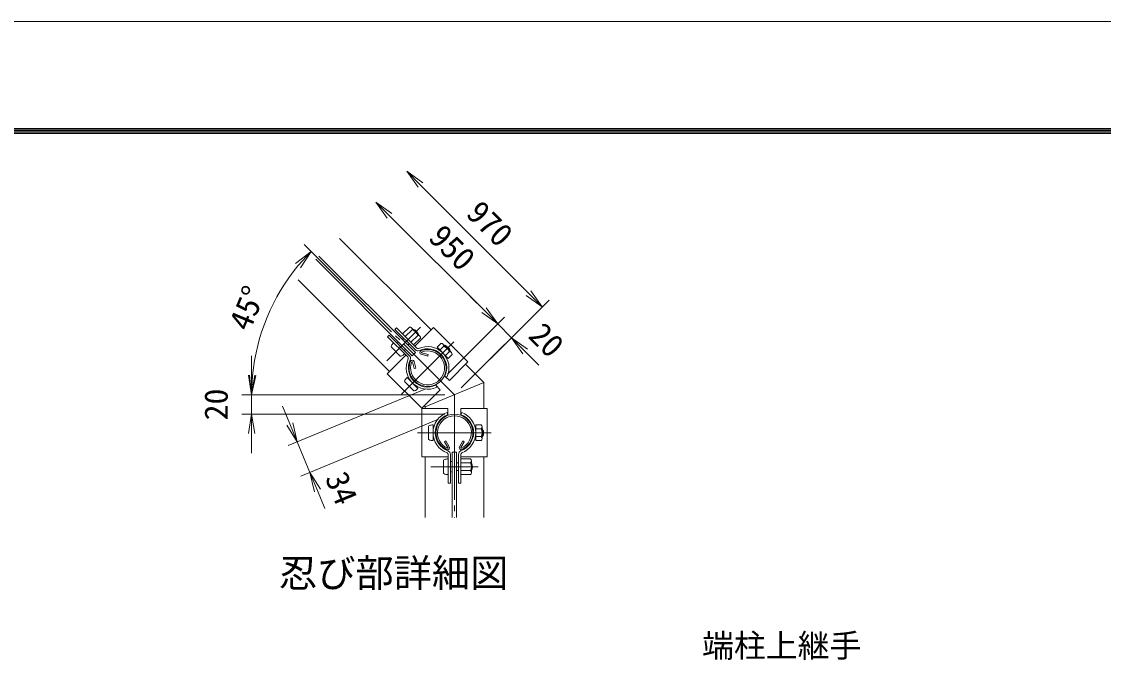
# Model space of a CAD drawing. Units: millimetres, scale not verified. Extents: x -10500 to 10500, y -7425 to 7425.
# Drawn here: x -436 to 5131, y 4122 to 7425 of the extents above; entities that cross this region are included whole.
import ezdxf
from ezdxf.enums import TextEntityAlignment as Align

# ---------------------------------------------------------------- set-up
doc = ezdxf.new("R2010")
doc.units = ezdxf.units.MM
doc.header["$LTSCALE"] = 30
doc.linetypes.add('LONG_CHAIN', pattern=[21, 18, -1, 1, -1])
for name, color, linetype, lineweight in [('0-0_D-TTL', 7, 'Continuous', 9), ('0-1_D-TTL-TXT', 7, 'Continuous', 9), ('0-2_D-STR-TXT', 7, 'Continuous', 9), ('0-4_D-STR1', 1, 'Continuous', 9), ('0-7_D-BMK', 2, 'LONG_CHAIN', 9), ('0-8_D-STR-DIM', 7, 'Continuous', 9), ('0-9_0', 7, 'Continuous', 9), ('0-A_D-STR3', 3, 'Continuous', 9)]:
    doc.layers.add(name, color=color, linetype=linetype, lineweight=lineweight)
doc.styles.add('ＭＳ ゴシック', font='')
doc.styles.get('ＭＳ ゴシック').set_extended_font_data('MS Gothic')

# ---------------------------------------------------------------- blocks, each defined once
blk = doc.blocks.new('_Open')
at = {"layer": '0-9_0'}
blk.add_line((-30, 5), (0, 0), dxfattribs=at)
blk.add_lwpolyline([(-30, -5), (0, 0), (-30, 0)], dxfattribs=at)

msp = doc.modelspace()

# ---------------------------------------------------------------- linework, layer by layer
at = {"layer": '0-0_D-TTL', "color": 2}
msp.add_lwpolyline([(-10500, 7425), (10500, 7425), (10500, -7425), (-10500, -7425)], close=True, dxfattribs=at)
at = {"layer": '0-0_D-TTL'}
for points in [[(-9825, 6875), (9825, 6875), (9825, -6875), (-9825, -6875)], [(-9818.75, 6868.75), (9818.75, 6868.75), (9818.75, -6868.75), (-9818.75, -6868.75)], [(-9812.5, 6862.5), (9812.5, 6862.5), (9812.5, -6862.5), (-9812.5, -6862.5)], [(-9806.25, 6856.25), (9806.25, 6856.25), (9806.25, -6856.25), (-9806.25, -6856.25)], [(-9800, 6850), (9800, 6850), (9800, -6850), (-9800, -6850)]]:
    msp.add_lwpolyline(points, close=True, dxfattribs=at)
at = {"layer": '0-4_D-STR1'}
for p, q in [((1200.42, 6309.33), (1671.96, 5837.79)), ((1458.06, 5623.89), (986.52, 6095.43)), ((1620.71, 5712.5), (1654.61, 5703.42)), ((1622.79, 5720.25), (1656.69, 5711.16)), ((1656.69, 5711.16), (1654.61, 5703.42)), ((1575.6, 5673.06), (1584.68, 5639.16)), ((1583.35, 5675.13), (1592.43, 5641.24)), ((1584.68, 5639.16), (1592.43, 5641.24)), ((1942.71, 5567.04), (1640.21, 5441.74)), ((1640.21, 5441.74), (1634.84, 5447.11)), ((1640.21, 5434.14), (1640.21, 5441.74)), ((1740.55, 5262.87), (1747.49, 5266.88)), ((1758.09, 5232.48), (1740.55, 5262.87)), ((1765.04, 5236.49), (1747.49, 5266.88)), ((1817.88, 5236.49), (1835.43, 5266.88)), ((1824.83, 5232.48), (1842.37, 5262.87)), ((1842.37, 5262.87), (1835.43, 5266.88)), ((1640.21, 4872.05), (1640.21, 5184.14)), ((1942.71, 5184.14), (1942.71, 4872.05))]:
    msp.add_line(p, q, dxfattribs=at)
msp.add_lwpolyline([(1848.74, 5661.01), (1942.71, 5567.04), (1942.71, 5434.14)], dxfattribs=at)
for centre, radius, start, end in [((1653.4, 5642.45), 95.25, 159.32478, 110.67522), ((1573.66, 5672.54), 10.03, 15, 159.32478), ((1653.4, 5642.45), 87.23, 159.32478, 110.67522), ((1623.31, 5722.18), 10.03, 110.67522, 255), ((1623.31, 5722.18), 2, 110.67522, 255), ((1573.66, 5672.54), 2, 15, 159.32478), ((1791.46, 5309.14), 95.25, 294.32478, 245.67522), ((1791.46, 5309.14), 87.23, 294.32478, 245.67522), ((1756.36, 5231.48), 10.03, 245.67522, 30), ((1826.56, 5231.48), 10.03, 150, 294.32478), ((1756.36, 5231.48), 2, 245.67522, 30), ((1826.56, 5231.48), 2, 150, 294.32478)]:
    msp.add_arc(centre, radius, start, end, dxfattribs=at)
at = {"layer": '0-7_D-BMK'}
for p, q in [((1085.32, 6210.53), (1791.46, 5504.39)), ((1443.25, 5679.79), (1616.06, 5852.6)), ((1519.16, 5508.21), (1787.63, 5776.68)), ((1791.46, 5504.39), (1791.46, 4872.05)), ((1601.62, 5309.14), (1981.3, 5309.14)), ((1669.26, 5134.14), (1913.66, 5134.14))]:
    msp.add_line(p, q, dxfattribs=at)
at = {"layer": '0-8_D-STR-DIM'}
for p, q in [((1616.52, 6584.01), (2173.09, 6027.44)), ((1457.87, 6425.36), (1943.73, 5939.5)), ((1104.95, 6190.89), (1018.12, 6277.73)), ((1826.82, 5539.74), (2279.16, 5992.08)), ((1943.73, 5939.5), (1873.02, 6010.21)), ((1756.11, 5610.45), (2049.8, 5904.14)), ((1756.11, 5610.45), (2049.8, 5904.14)), ((2014.44, 5868.79), (2085.15, 5798.08)), ((1826.82, 5539.74), (2120.51, 5833.43)), ((747.79, 5604.39), (747.79, 5704.39)), ((2155.86, 5727.37), (2226.57, 5656.66)), ((1643.65, 5535.31), (936.54, 5242.42)), ((1332.45, 5504.39), (697.79, 5504.39)), ((1741.46, 5504.39), (697.79, 5504.39)), ((747.79, 5404.39), (747.79, 5504.39)), ((1741.46, 5404.39), (697.79, 5404.39)), ((944.47, 5353.94), (906.2, 5446.33)), ((1708.82, 5378), (1001.7, 5085.1)), ((747.79, 5304.39), (747.79, 5204.39)), ((982.73, 5261.55), (1047.9, 5104.24)), ((1086.16, 5011.85), (1124.43, 4919.46))]:
    msp.add_line(p, q, dxfattribs=at)
msp.add_arc((1791.46, 5504.39), 1043.67, 140.49192, 174.50808, dxfattribs=at)
at = {"layer": '0-A_D-STR3'}
for p, q in [((1574.73, 5705.2), (1077.41, 6202.53)), ((1590.64, 5721.11), (1093.32, 6218.44)), ((1484.4, 5841.14), (1492.53, 5849.28)), ((1492.53, 5849.28), (1597.08, 5744.73)), ((1559.35, 5853.17), (1524, 5817.81)), ((1569.49, 5850.1), (1613.14, 5806.45)), ((1587.99, 5753.82), (1683.98, 5849.81)), ((1683.98, 5849.81), (1860.76, 5673.03)), ((1446.57, 5803.31), (1454.7, 5811.45)), ((1446.57, 5803.31), (1551.12, 5698.77)), ((1454.7, 5811.45), (1559.25, 5706.9)), ((1484.4, 5841.14), (1588.95, 5736.6)), ((1523.47, 5788.29), (1530.36, 5795.18)), ((1573.67, 5838.85), (1538.32, 5803.49)), ((1538.49, 5803.31), (1539.2, 5804.02)), ((1602.31, 5810.21), (1566.95, 5774.85)), ((1577.38, 5842.2), (1605.67, 5813.92)), ((1579.78, 5839.81), (1580.92, 5840.96)), ((1616.63, 5795.89), (1581.27, 5760.53)), ((1603.27, 5816.31), (1604.42, 5817.46)), ((1466.72, 5749.22), (1512.68, 5703.26)), ((1502.01, 5776.16), (1496, 5770.15)), ((1502.01, 5776.16), (1539.62, 5738.55)), ((1506.67, 5771.49), (1507.56, 5772.38)), ((1539.62, 5738.55), (1533.61, 5732.54)), ((1534.96, 5743.21), (1535.84, 5744.09)), ((1551.75, 5760), (1558.65, 5766.9)), ((1566.78, 5775.03), (1567.48, 5775.74)), ((1721.99, 5768.31), (1702.54, 5748.87)), ((1702.54, 5748.87), (1759.82, 5691.59)), ((1736.31, 5753.99), (1716.86, 5734.55)), ((1732.12, 5765.25), (1775.77, 5721.6)), ((1740.02, 5757.35), (1741.79, 5759.12)), ((1740.02, 5757.35), (1741.79, 5759.12)), ((1741.79, 5759.12), (1770.07, 5730.84)), ((1742.41, 5754.96), (1745.32, 5757.87)), ((1446.04, 5611.87), (1542.03, 5707.86)), ((1574.73, 5705.2), (1590.64, 5721.11)), ((1717.04, 5734.37), (1715.74, 5733.08)), ((1745.32, 5706.09), (1744.03, 5704.79)), ((1764.94, 5725.36), (1745.5, 5705.91)), ((1779.26, 5711.04), (1759.82, 5691.59)), ((1765.91, 5731.46), (1768.82, 5734.37)), ((1768.3, 5729.07), (1770.07, 5730.84)), ((1768.3, 5729.07), (1770.07, 5730.84)), ((1765.47, 5577.75), (1860.76, 5673.03)), ((1446.04, 5611.87), (1622.82, 5435.09)), ((1535.66, 5570.68), (1581.63, 5524.71)), ((1547.33, 5592.95), (1603.9, 5536.38)), ((1562.77, 5580.1), (1561.47, 5578.81)), ((1742.58, 5600.64), (1765.47, 5577.75)), ((1742.58, 5600.64), (1753, 5595.76)), ((1591.05, 5551.82), (1589.76, 5550.52)), ((1622.82, 5435.09), (1718.1, 5530.37)), ((1695.21, 5553.26), (1718.1, 5530.37)), ((1695.21, 5553.26), (1700.09, 5542.85)), ((1623.21, 5434.14), (1757.96, 5434.14)), ((1623.21, 5184.14), (1623.21, 5434.14)), ((1757.96, 5401.76), (1754.05, 5412.58)), ((1757.96, 5401.76), (1757.96, 5434.14)), ((1824.96, 5401.76), (1824.96, 5434.14)), ((1824.96, 5434.14), (1959.71, 5434.14)), ((1824.96, 5401.76), (1828.87, 5412.58)), ((1959.71, 5184.14), (1959.71, 5434.14)), ((1681.46, 5269.14), (1681.46, 5349.14)), ((1928.96, 5349.64), (1901.46, 5349.64)), ((1901.46, 5268.64), (1901.46, 5349.64)), ((1657.46, 5276.64), (1657.46, 5341.64)), ((1683.29, 5329.14), (1681.46, 5329.14)), ((1901.46, 5329.14), (1899.63, 5329.14)), ((1928.96, 5329.39), (1901.46, 5329.39)), ((1933.96, 5277.97), (1933.96, 5339.69)), ((1933.96, 5329.14), (1936.46, 5329.14)), ((1933.96, 5329.14), (1936.46, 5329.14)), ((1933.96, 5325.75), (1938.08, 5325.75)), ((1933.96, 5292.52), (1938.08, 5292.52)), ((1936.46, 5289.14), (1936.46, 5329.14)), ((1683.29, 5289.14), (1681.46, 5289.14)), ((1901.46, 5289.14), (1899.63, 5289.14)), ((1928.96, 5288.89), (1901.46, 5288.89)), ((1928.96, 5268.64), (1901.46, 5268.64)), ((1933.96, 5289.14), (1936.46, 5289.14)), ((1933.96, 5289.14), (1936.46, 5289.14)), ((1623.21, 5184.14), (1758.96, 5184.14)), ((1758.96, 5049.14), (1758.96, 5196.99)), ((1770.46, 5049.14), (1770.46, 5196.99)), ((1780.21, 5209.14), (1780.21, 4872.05)), ((1780.21, 5209.14), (1802.71, 5209.14)), ((1802.71, 5209.14), (1802.71, 4872.05)), ((1812.46, 5049.14), (1812.46, 5196.99)), ((1823.96, 5049.14), (1823.96, 5196.99)), ((1823.96, 5184.14), (1959.71, 5184.14)), ((1734.96, 5101.64), (1734.96, 5166.64)), ((1778.96, 5160.73), (1770.46, 5160.73)), ((1778.96, 5107.54), (1778.96, 5160.73)), ((1778.96, 5154.14), (1780.21, 5154.14)), ((1802.71, 5154.14), (1812.46, 5154.14)), ((1873.96, 5174.64), (1823.96, 5174.64)), ((1873.96, 5154.39), (1823.96, 5154.39)), ((1823.96, 5154.14), (1824.96, 5154.14)), ((1878.96, 5102.97), (1878.96, 5164.7)), ((1878.96, 5114.14), (1878.96, 5154.14)), ((1878.96, 5150.75), (1880.58, 5150.75)), ((1778.96, 5107.54), (1770.46, 5107.54)), ((1778.96, 5114.14), (1780.21, 5114.14)), ((1802.71, 5114.14), (1812.46, 5114.14)), ((1823.96, 5114.14), (1824.96, 5114.14)), ((1873.96, 5113.89), (1823.96, 5113.89)), ((1873.96, 5093.64), (1823.96, 5093.64)), ((1878.96, 5117.52), (1880.58, 5117.52)), ((1758.96, 5049.14), (1770.46, 5049.14)), ((1812.46, 5049.14), (1823.96, 5049.14))]:
    msp.add_line(p, q, dxfattribs=at)
for centre, radius, start, end in [((1561.08, 5840.57), 12.71, 352.21089, 97.78911), ((1560.76, 5797.3), 43.51, 17.26063, 72.73937), ((1565.01, 5801.55), 42.5, 16.92751, 73.07249), ((1603.99, 5797.57), 12.75, 352.42505, 97.57495), ((1604.15, 5751.8), 21.5, 225, 290.03562), ((1604.15, 5751.8), 10, 225, 287.72039), ((1653.4, 5642.45), 110, 334.88306, 114.8367), ((1653.4, 5642.45), 98.5, 334.88306, 115.16282), ((1723.71, 5755.72), 12.71, 352.21089, 97.78911), ((1723.4, 5712.45), 43.51, 17.26063, 72.73937), ((1729.41, 5718.46), 42.5, 16.92751, 73.07249), ((1653.4, 5642.45), 110, 155.1633, 295.11694), ((1544.05, 5691.7), 10, 342.27961, 45), ((1653.4, 5642.45), 98.5, 154.83718, 295.11694), ((1544.05, 5691.7), 21.5, 339.96438, 45), ((1766.62, 5712.72), 12.75, 352.42505, 97.57495), ((1791.46, 5309.14), 110, 109.88306, 249.8367), ((1791.46, 5309.14), 98.5, 109.88306, 250.16282), ((1791.46, 5309.14), 98.5, 289.83718, 70.11694), ((1791.46, 5309.14), 110, 290.1633, 70.11694), ((1921.21, 5339.51), 12.75, 307.42505, 52.57495), ((1890.45, 5309.14), 43.51, 332.26063, 27.73937), ((1898.96, 5309.14), 42.5, 331.92751, 28.07249), ((1921.27, 5278.76), 12.71, 307.21089, 52.78911), ((1748.96, 5196.99), 10, 0, 62.72039), ((1748.96, 5196.99), 21.5, 0, 65.03562), ((1833.96, 5196.99), 21.5, 114.96438, 180), ((1833.96, 5196.99), 10, 117.27961, 180), ((1866.21, 5164.51), 12.75, 307.42505, 52.57495), ((1835.45, 5134.14), 43.51, 332.26063, 27.73937), ((1841.46, 5134.14), 42.5, 331.92751, 28.07249), ((1866.27, 5103.76), 12.71, 307.21089, 52.78911)]:
    msp.add_arc(centre, radius, start, end, dxfattribs=at)
for centre, major_axis, start_param, end_param in [((1483.69, 5766.19), (16.97, 16.97), 1.5707963, 3.1415927), ((1529.65, 5720.23), (16.97, 16.97), 3.1415927, 4.712389), ((1552.63, 5587.65), (16.97, 16.97), 1.5707963, 3.1415927), ((1598.6, 5541.69), (16.97, 16.97), 3.1415927, 4.712389), ((1681.46, 5341.64), (24, 0), 1.5707963, 3.1415927), ((1681.46, 5276.64), (24, 0), 3.1415927, 4.712389), ((1758.96, 5166.64), (24, 0), 1.5707963, 3.1415927), ((1758.96, 5101.64), (24, 0), 3.1415927, 4.712389)]:
    msp.add_ellipse(centre, major_axis=major_axis, ratio=0.3125, start_param=start_param, end_param=end_param, dxfattribs=at)

# ---------------------------------------------------------------- block references
at = {"layer": '0-8_D-STR-DIM', "xscale": 3.333333, "yscale": 3.333333}
for p, rotation in [((1545.81, 6654.72), 135), ((1387.16, 6496.07), 135), ((1053.47, 6242.37), 47.74596), ((2243.8, 5956.73), 315), ((2014.44, 5868.79), 315), ((2014.44, 5868.79), 315), ((2085.15, 5798.08), 135), ((747.79, 5504.39), 270), ((747.79, 5504.39), 267.25404), ((747.79, 5404.39), 90), ((982.73, 5261.55), 292.5), ((1047.9, 5104.24), 112.5)]:
    msp.add_blockref('_Open', p, dxfattribs=dict(at, rotation=rotation))

# ---------------------------------------------------------------- texts
at = {"layer": '0-1_D-TTL-TXT', "style": 'ＭＳ ゴシック'}
msp.add_text('忍び部詳細図', height=144.3, dxfattribs=at).set_placement((888.18, 4471.38), align=Align.BOTTOM_LEFT)
at = {"layer": '0-2_D-STR-TXT', "style": 'ＭＳ ゴシック'}
msp.add_text('端柱上継手', height=120.3, dxfattribs=at).set_placement((3065.78, 4116.87), align=Align.BOTTOM_LEFT)
at = {"layer": '0-8_D-STR-DIM', "style": 'ＭＳ ゴシック'}
for s, rotation, p in [('970', 315, (1819.89, 6404.5)), ('950', 315, (1625.89, 6281.2)), ('45°', 67.5, (770.22, 5810.23)), ('20', 315, (2140.33, 5776.32)), ('20', 90, (660.92, 5372.51)), ('34', 292.5, (1090.35, 5062.92))]:
    msp.add_text(s, height=120.3, rotation=rotation, dxfattribs=at).set_placement(p, align=Align.BOTTOM_LEFT)

doc.saveas('drawing.dxf')
